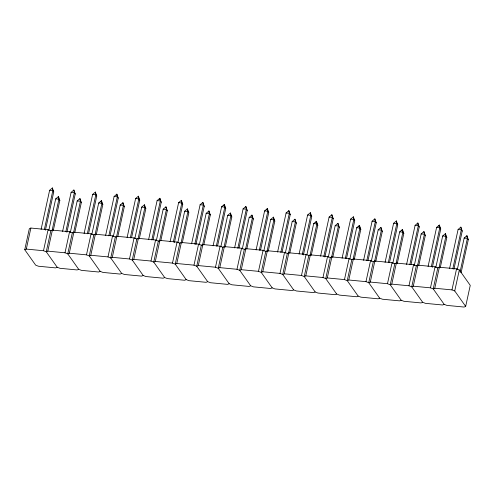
<?xml version="1.0" encoding="UTF-8"?>
<svg xmlns="http://www.w3.org/2000/svg" width="495" height="495" viewBox="0 0 495 495"><rect width="100%" height="100%" fill="white"/><g stroke="black" fill="none" stroke-linecap="round" stroke-linejoin="round"><path stroke-width="0.74" d="M24.75 249.728L29.335 228.702L30.876 228.047L48.077 229.699L50.837 230.763L52.377 230.107L69.578 231.759L72.332 232.823L73.879 232.174L91.074 233.819L93.833 234.884L95.374 234.234L112.575 235.88L115.329 236.944L116.876 236.294L134.071 237.94L136.83 239.005L138.371 238.355L155.572 240.007L158.332 241.071L159.873 240.415L177.074 242.067L179.827 243.132L181.368 242.476L198.569 244.128L201.329 245.192L202.87 244.542L220.071 246.188L222.824 247.253L224.371 246.603L241.566 248.249L244.326 249.313L245.867 248.663L263.068 250.309L265.827 251.373L267.368 250.724L284.563 252.376L287.323 253.44L288.863 252.784L306.065 254.436L308.824 255.5L310.365 254.845L327.566 256.497L330.32 257.561L331.867 256.911L349.062 258.557L351.821 259.621L353.362 258.972L370.563 260.618L373.317 261.682L374.864 261.032L392.059 262.684L394.818 263.748L396.359 263.093L413.56 264.745L416.32 265.809L417.86 265.153L435.062 266.805L437.815 267.869L439.356 267.22L456.557 268.865L459.317 269.93L470.25 285.374L465.665 306.405L464.124 307.055L446.923 305.403L444.164 304.338L433.23 288.901L430.471 287.836L413.275 286.184L411.735 286.84L408.975 285.776L391.774 284.124L390.233 284.774L387.474 283.709L370.279 282.063L368.732 282.713L365.978 281.649L348.777 280.003L347.236 280.653L344.477 279.588L327.275 277.942L325.735 278.592L322.981 277.528L305.78 275.876L304.239 276.532L301.48 275.468L284.279 273.815L282.738 274.471L279.978 273.407L262.783 271.755L261.236 272.405L258.483 271.34L241.282 269.695L239.741 270.344L236.981 269.28L219.786 267.634L218.239 268.284L215.486 267.22L198.285 265.574L196.744 266.223L193.984 265.159L176.783 263.507L175.242 264.163L172.483 263.099L155.288 261.447L153.747 262.096L150.987 261.038L133.786 259.386L132.245 260.036L129.486 258.972L112.291 257.326L110.744 257.975L107.99 256.911L90.789 255.265L89.249 255.915L86.489 254.851L69.288 253.199L67.747 253.855L64.994 252.79L47.792 251.138L46.252 251.794L43.492 250.73L26.291 249.078L24.75 249.728L35.683 265.172L38.443 266.236L55.644 267.888L57.185 267.232L59.938 268.296L77.14 269.948L78.68 269.292L81.44 270.357L98.641 272.009L100.182 271.359L102.941 272.423L120.136 274.069L121.683 273.419L124.437 274.484L141.638 276.13L143.179 275.48L145.938 276.544L163.133 278.19L164.68 277.54L167.434 278.605L184.635 280.257L186.176 279.601L188.935 280.665L206.137 282.317L207.677 281.661L210.437 282.725L227.632 284.377L229.173 283.728L231.932 284.792L249.133 286.438L250.674 285.788L253.434 286.853L270.629 288.498L272.176 287.849L274.929 288.913L292.13 290.565L293.671 289.909L296.431 290.973L313.632 292.625L315.173 291.97L317.926 293.034L335.127 294.686L336.668 294.036L339.428 295.1L356.629 296.746L358.17 296.097L360.929 297.161L378.124 298.807L379.671 298.157L382.425 299.221L399.626 300.867L401.167 300.218L403.926 301.282L421.121 302.934L422.668 302.278L425.422 303.342L442.623 304.994L444.164 304.338M26.291 249.078L30.876 228.047M41.104 229.358L49.618 190.303L52.371 187.945L53.751 191.899L45.404 230.206M44.327 229.668L52.841 190.612L52.371 187.945M43.492 250.73L48.077 229.699M48.813 230.429L55.694 198.879L58.447 196.527L59.827 200.475L53.281 230.522M50.837 230.763L46.252 251.794L57.185 267.232M52.037 230.738L58.917 199.188L58.447 196.527M47.792 251.138L52.377 230.107M62.599 231.419L71.119 192.363L73.873 190.006L75.252 193.96L66.899 232.266M65.823 231.728L74.343 192.673L73.873 190.006M64.994 252.79L69.578 231.759M70.315 232.489L77.189 200.945L79.949 198.588L81.329 202.542L74.776 232.582M72.332 232.823L67.747 253.855L78.68 269.292M73.699 232.05L80.419 201.255L79.949 198.588M69.288 253.199L73.879 232.174M84.1 233.485L92.615 194.424L95.374 192.066L96.754 196.02L88.562 233.578M87.324 233.795L95.838 194.733L95.374 192.066M86.489 254.851L91.074 233.819M91.81 234.55L98.691 203.006L101.444 200.648L102.824 204.602L96.278 234.642M93.833 234.884L89.249 255.915L100.182 271.359M95.04 234.859L101.914 203.315L101.444 200.648L100.832 201.861M90.789 255.265L95.374 234.234M105.596 235.546L114.116 196.484L116.87 194.133L118.249 198.08L110.063 235.639M108.826 235.855L117.34 196.793L116.87 194.133L116.257 195.346M107.99 256.911L112.575 235.88M113.312 236.61L120.192 205.066L122.946 202.709L124.325 206.662L117.773 236.703M115.329 236.944L110.744 257.975L121.683 273.419M116.535 236.919L123.416 205.376L122.946 202.709L122.333 203.921M112.291 257.326L116.876 236.294M127.097 237.606L135.611 198.551L138.371 196.193L139.751 200.147L131.559 237.699M130.321 237.916L138.841 198.86L138.371 196.193M129.486 258.972L134.071 237.94M134.813 238.67L141.688 207.127L144.447 204.769L145.827 208.723L139.274 238.769M136.83 239.005L132.245 260.036L143.179 275.48M138.037 238.98L144.911 207.436L144.447 204.769M133.786 259.386L138.371 238.355M148.599 239.667L157.113 200.611L159.866 198.254L161.246 202.208L153.06 239.759M151.823 239.976L160.337 200.921L159.866 198.254L159.254 199.466M150.987 261.038L155.572 240.007M156.309 240.737L163.189 209.187L165.943 206.83L167.322 210.783L160.77 240.83M158.332 241.071L153.747 262.096L164.68 277.54M159.532 241.046L166.413 209.496L165.943 206.83M155.288 261.447L159.873 240.415M170.094 241.727L178.615 202.672L181.368 200.314L182.748 204.268L174.395 242.575M173.318 242.036L181.838 202.981L181.368 200.314M172.483 263.099L177.074 242.067M177.81 242.797L184.685 211.247L187.444 208.896L188.824 212.844L182.271 242.89M179.827 243.132L175.242 264.163L186.176 279.601M181.034 243.107L187.908 211.557L187.444 208.896M176.783 263.507L181.368 242.476M191.596 243.788L200.11 204.732L202.87 202.375L204.249 206.328L195.896 244.635M194.82 244.097L203.334 205.041L202.87 202.375M193.984 265.159L198.569 244.128M199.306 244.858L206.186 213.314L208.94 210.957L210.319 214.91L203.773 244.951M201.329 245.192L196.744 266.223L207.677 281.661M202.529 245.167L209.41 213.623L208.94 210.957L208.327 212.169M198.285 265.574L202.87 244.542M213.091 245.854L221.612 206.792L224.365 204.435L225.745 208.389L217.559 245.947M216.321 246.163L224.835 207.102L224.365 204.435L223.752 205.654M215.486 267.22L220.071 246.188M220.807 246.918L227.681 215.375L230.441 213.017L231.821 216.971L225.268 247.011M222.824 247.253L218.239 268.284L229.173 283.728M224.031 247.228L230.911 215.684L230.441 213.017M219.786 267.634L224.371 246.603M234.593 247.915L243.107 208.859L245.867 206.502L247.246 210.449L239.054 248.007M237.817 248.224L246.331 209.162L245.867 206.502M236.981 269.28L241.566 248.249M242.303 248.979L249.183 217.435L251.936 215.078L253.322 219.031L246.77 249.078M244.326 249.313L239.741 270.344L250.674 285.788M245.532 249.288L252.407 217.744L251.936 215.078L251.324 216.29M241.282 269.695L245.867 248.663M256.094 249.975L264.608 210.919L267.362 208.562L268.742 212.516L260.556 250.068M259.318 250.284L267.832 211.229L267.362 208.562L266.749 209.775M258.483 271.34L263.068 250.309M263.804 251.045L270.685 219.495L273.438 217.138L274.818 221.092L268.265 251.138M265.827 251.373L261.236 272.405L272.176 287.849M267.028 251.349L273.908 219.805L273.438 217.138M262.783 271.755L267.368 250.724M277.59 252.035L286.104 212.98L288.863 210.623L290.243 214.576L282.057 252.128M280.813 252.345L289.334 213.289L288.863 210.623M279.978 273.407L284.563 252.376M285.306 253.106L292.18 221.556L294.94 219.198L296.319 223.152L289.767 253.199M287.323 253.44L282.738 274.471L293.671 289.909M288.529 253.415L295.404 221.865L294.94 219.198M284.279 273.815L288.863 252.784M299.091 254.096L307.605 215.04L310.359 212.683L311.745 216.637L303.392 254.944M302.315 254.405L310.829 215.35L310.359 212.683M301.48 275.468L306.065 254.436M306.801 255.166L313.681 223.622L316.435 221.265L317.815 225.213L311.268 255.259M308.824 255.5L304.239 276.532L315.173 291.97M310.025 255.476L316.905 223.926L316.435 221.265L315.822 222.478M305.78 275.876L310.365 254.845M320.587 256.156L329.107 217.101L331.86 214.743L333.24 218.697L324.887 257.004M323.817 256.466L332.331 217.41L331.86 214.743M322.981 277.528L327.566 256.497M328.303 257.227L335.177 225.683L337.936 223.325L339.316 227.279L332.764 257.32M330.32 257.561L325.735 278.592L336.668 294.036M331.687 256.787L338.407 225.992L337.936 223.325M327.275 277.942L331.867 256.911M342.088 258.223L350.602 219.161L353.362 216.81L354.742 220.758L346.55 258.316M345.312 258.532L353.826 219.471L353.362 216.81M344.477 279.588L349.062 258.557M349.798 259.287L356.678 227.743L359.432 225.386L360.812 229.34L354.265 259.38M351.821 259.621L347.236 280.653L358.17 296.097M353.028 259.597L359.902 228.053L359.432 225.386L358.819 226.599M348.777 280.003L353.362 258.972M363.59 260.283L372.104 221.228L374.857 218.87L376.237 222.824L368.051 260.376M366.814 260.593L375.328 221.537L374.857 218.87L374.245 220.083M365.978 281.649L370.563 260.618M371.3 261.348L378.18 229.804L380.933 227.446L382.313 231.4L375.761 261.447M373.317 261.682L368.732 282.713L379.671 298.157M374.523 261.657L381.404 230.113L380.933 227.446M370.279 282.063L374.864 261.032M385.085 262.344L393.599 223.288L396.359 220.931L397.739 224.885L389.546 262.437M388.309 262.653L396.829 223.598L396.359 220.931M387.474 283.709L392.059 262.684M392.801 263.414L399.675 231.864L402.435 229.507L403.815 233.461L397.262 263.507M394.818 263.748L390.233 284.774L401.167 300.218M396.025 263.724L402.899 232.174L402.435 229.507L401.816 230.726M391.774 284.124L396.359 263.093M406.587 264.404L415.101 225.349L417.854 222.991L419.234 226.945L411.048 264.497M409.811 264.714L418.325 225.658L417.854 222.991L417.242 224.204M408.975 285.776L413.56 264.745M414.296 265.475L421.177 233.925L423.93 231.573L425.31 235.521L418.764 265.567M416.32 265.809L411.735 286.84L422.668 302.278M417.52 265.784L424.401 234.234L423.93 231.573M413.275 286.184L417.86 265.153M428.082 266.465L436.602 227.409L439.356 225.052L440.736 229.006L432.382 267.312M431.306 266.774L439.826 227.719L439.356 225.052L438.743 226.271M430.471 287.836L435.062 266.805M435.798 267.535L442.672 235.991L445.432 233.634L446.812 237.588L440.259 267.628M437.815 267.869L433.23 288.901L434.771 288.245L451.972 289.897L454.732 290.961L465.665 306.405M439.022 267.844L445.902 236.301L445.432 233.634M434.771 288.245L439.356 267.22M449.584 268.531L458.098 229.47L460.857 227.112L462.237 231.066L453.884 269.373M452.807 268.835L461.321 229.779L460.857 227.112M451.972 289.897L456.557 268.865M457.293 269.596L464.174 238.052L466.927 235.694L468.307 239.648L461.105 272.696M454.732 290.961L459.317 269.93M460.028 272.157L467.398 238.361L466.927 235.694L466.315 236.907M49.618 190.303L52.841 190.612L53.751 191.899M71.119 192.363L74.343 192.673L75.252 193.96M92.615 194.424L95.838 194.733L96.754 196.02M114.116 196.484L117.34 196.793L118.249 198.08M135.611 198.551L138.841 198.86L139.751 200.147M157.113 200.611L160.337 200.921L161.246 202.208M178.615 202.672L181.838 202.981L182.748 204.268M200.11 204.732L203.334 205.041L204.249 206.328M221.612 206.792L224.835 207.102L225.745 208.389M243.107 208.859L246.331 209.162L247.246 210.449M264.608 210.919L267.832 211.229L268.742 212.516M286.104 212.98L289.334 213.289L290.243 214.576M307.605 215.04L310.829 215.35L311.745 216.637M329.107 217.101L332.331 217.41L333.24 218.697M350.602 219.161L353.826 219.471L354.742 220.758M372.104 221.228L375.328 221.537L376.237 222.824M393.599 223.288L396.829 223.598L397.739 224.885M415.101 225.349L418.325 225.658L419.234 226.945M436.602 227.409L439.826 227.719L440.736 229.006M458.098 229.47L461.321 229.779L462.237 231.066M55.694 198.879L58.917 199.188L59.827 200.475M77.189 200.945L80.419 201.255L81.329 202.542M98.691 203.006L101.914 203.315L102.824 204.602M120.192 205.066L123.416 205.376L124.325 206.662M141.688 207.127L144.911 207.436L145.827 208.723M163.189 209.187L166.413 209.496L167.322 210.783M184.685 211.247L187.908 211.557L188.824 212.844M206.186 213.314L209.41 213.623L210.319 214.91M227.681 215.375L230.911 215.684L231.821 216.971M249.183 217.435L252.407 217.744L253.322 219.031M270.685 219.495L273.908 219.805L274.818 221.092M292.18 221.556L295.404 221.865L296.319 223.152M313.681 223.622L316.905 223.926L317.815 225.213M335.177 225.683L338.407 225.992L339.316 227.279M356.678 227.743L359.902 228.053L360.812 229.34M378.18 229.804L381.404 230.113L382.313 231.4M399.675 231.864L402.899 232.174L403.815 233.461M421.177 233.925L424.401 234.234L425.31 235.521M442.672 235.991L445.902 236.301L446.812 237.588M464.174 238.052L467.398 238.361L468.307 239.648"/></g></svg>
